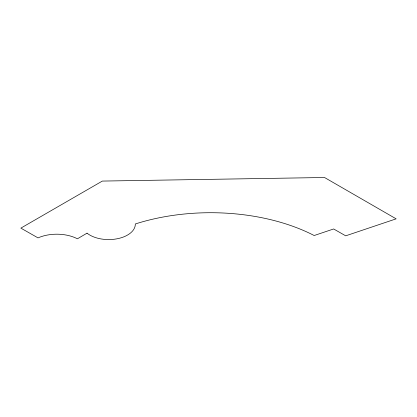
<?xml version="1.0" encoding="UTF-8"?>
<svg xmlns="http://www.w3.org/2000/svg" width="417" height="417" viewBox="0 0 417 417"><rect width="100%" height="100%" fill="white"/><g stroke="black" fill="none" stroke-linecap="round" stroke-linejoin="round"><path stroke-width="0.63" d="M87.028 233.166L77.411 238.8A30.691 17.723 0 0 0 38.025 237.893L20.85 228.125L102.332 181.077L324.53 177.506L396.15 218.852L345.703 235.824L333.647 228.969L314.178 235.522A155.379 89.707 0 0 0 135.311 223.971A26.641 15.382 0 0 1 117.015 238.805A26.641 15.382 0 0 1 87.028 233.166"/></g></svg>
